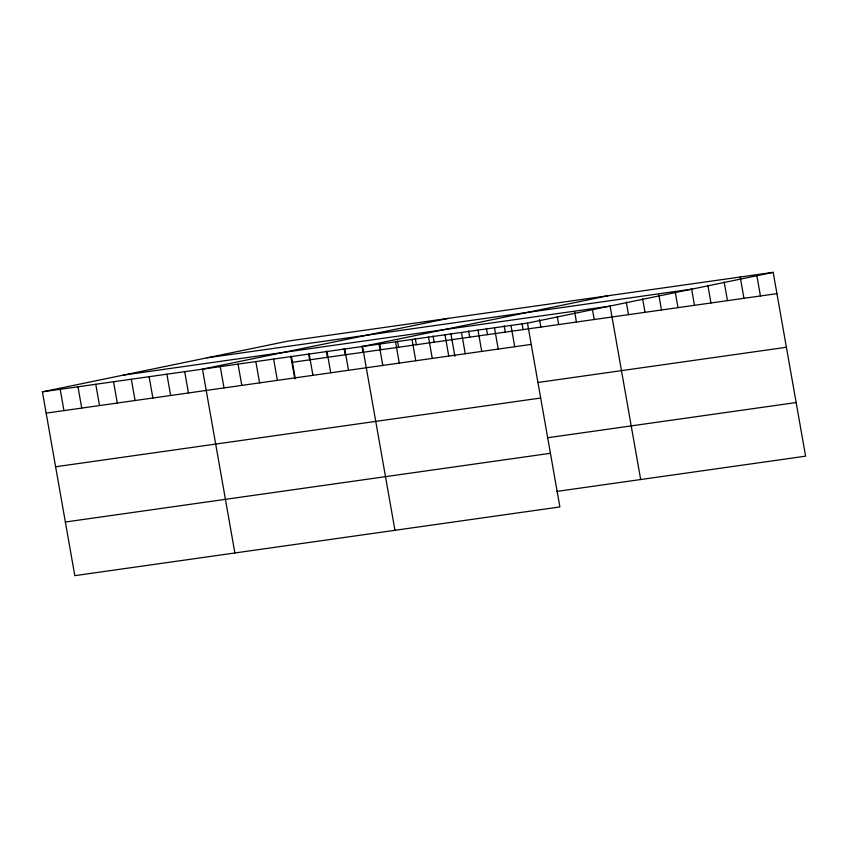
<?xml version="1.0" encoding="UTF-8"?>
<svg xmlns="http://www.w3.org/2000/svg" width="848" height="848" viewBox="0 0 848 848"><rect width="100%" height="100%" fill="white"/><g stroke="black" fill="none" stroke-linecap="round" stroke-linejoin="round"><path stroke-width="1.27" d="M42.4 391.829L527.467 323.109L559.881 506.934L74.815 575.654L42.4 391.829L288.119 341.066L773.185 272.346L805.6 456.171L556.829 491.416M448.189 318.392L202.471 369.145L234.885 552.981M608.26 295.708L362.541 346.472L394.956 530.297M527.467 323.109L773.185 272.346M207.029 357.824L692.095 289.094M123.49 375.081L608.557 306.351M291.871 362.361L776.938 293.631M46.152 413.124L531.219 344.394M537.632 382.522L786.393 347.267M55.608 466.76L540.674 398.03M547.373 437.78L796.145 402.535M65.36 522.018L550.426 453.298M756.692 274.678L760.444 295.973M740.198 277.02L743.961 298.305M724.15 281.854L727.467 300.648M707.879 285.447L710.974 302.98M691.608 289.041L694.48 305.322M675.337 292.624L677.987 307.654M658.843 294.966L661.493 309.986M642.572 298.549L644.999 312.329M626.301 302.142L628.506 314.661M610.03 305.725L640.675 479.533M592.466 309.499L594.236 319.516M574.679 312.022L576.449 322.039M557.337 317.046L558.662 324.561M539.551 319.569L540.876 327.084M521.986 323.342L523.089 329.596M510.973 325.441L514.725 346.737M504.2 325.855L505.302 332.119M494.479 327.773L498.232 349.069M486.413 328.377L487.515 334.642M477.986 330.116L481.738 351.401M468.626 330.9L469.728 337.154M461.492 332.448L465.255 353.743M450.839 333.412L454.878 356.277M445.009 334.79L448.762 356.075M433.052 335.935L434.165 342.2M428.516 337.122L432.268 358.418M415.276 338.458L416.379 344.723M412.022 339.465L415.774 360.75M397.489 340.981L398.592 347.235M395.528 341.797L399.281 363.092M379.703 343.493L380.805 349.758M379.035 344.14L382.787 365.424M361.916 346.016L363.018 352.28M344.754 348.994L348.507 370.279M344.129 348.539L345.231 354.803M326.968 351.507L330.731 372.802M326.342 351.061L327.445 357.315M309.181 354.029L312.944 375.325M308.555 353.574L309.658 359.838M291.405 356.552L295.157 377.837M290.769 356.096L294.807 378.961M273.618 359.075L277.37 380.36M255.831 361.587L259.583 382.883M238.044 364.11L241.797 385.405M220.257 366.633L224.01 387.918M184.684 371.668L188.436 392.963M166.897 374.191L170.649 395.475M149.11 376.713L152.873 397.998M131.323 379.226L135.086 400.521M113.547 381.748L117.3 403.044M95.76 384.271L99.513 405.556M77.974 386.794L81.726 408.079M60.187 389.306L63.939 410.602"/></g></svg>
